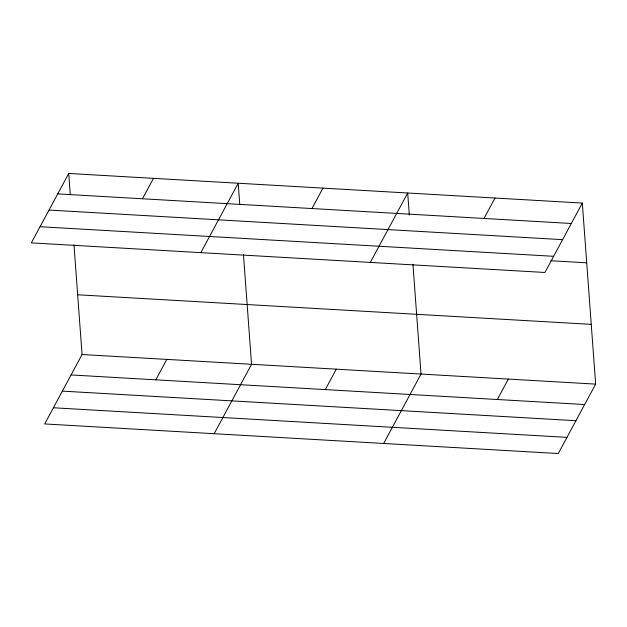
<?xml version="1.0" encoding="UTF-8"?>
<svg xmlns="http://www.w3.org/2000/svg" width="627" height="627" viewBox="0 0 627 627"><rect width="100%" height="100%" fill="white"/><g stroke="black" fill="none" stroke-linecap="round" stroke-linejoin="round"><path stroke-width="0.94" d="M68.727 173.467L31.35 242.884L544.934 272.479L582.311 203.062L68.727 173.467L70.287 194.668M142.47 198.775L153.466 178.35M73.978 244.757L82.066 354.521L44.689 423.938L558.273 453.533L595.65 384.116L582.311 203.062M200.836 252.65L238.213 183.233L239.773 204.433M155.809 379.829L166.806 359.404M311.956 208.54L322.952 188.116M214.175 433.704L251.552 364.287L243.464 254.523M370.314 262.415L407.691 192.998L409.321 215.163M325.295 389.594L336.291 369.17M484.005 218.455L495.001 198.03M383.653 443.469L421.031 374.053L412.942 264.288M497.344 399.509L508.34 379.084M57.731 193.892L571.315 223.486M49.024 210.061L562.607 239.655M40.057 226.715L553.641 256.31M550.819 260.738L586.715 262.807M77.662 294.776L591.245 324.363M82.066 354.521L595.65 384.116M71.07 374.946L584.654 404.54M62.363 391.115L575.947 420.701M53.397 407.769L566.98 437.364"/></g></svg>
